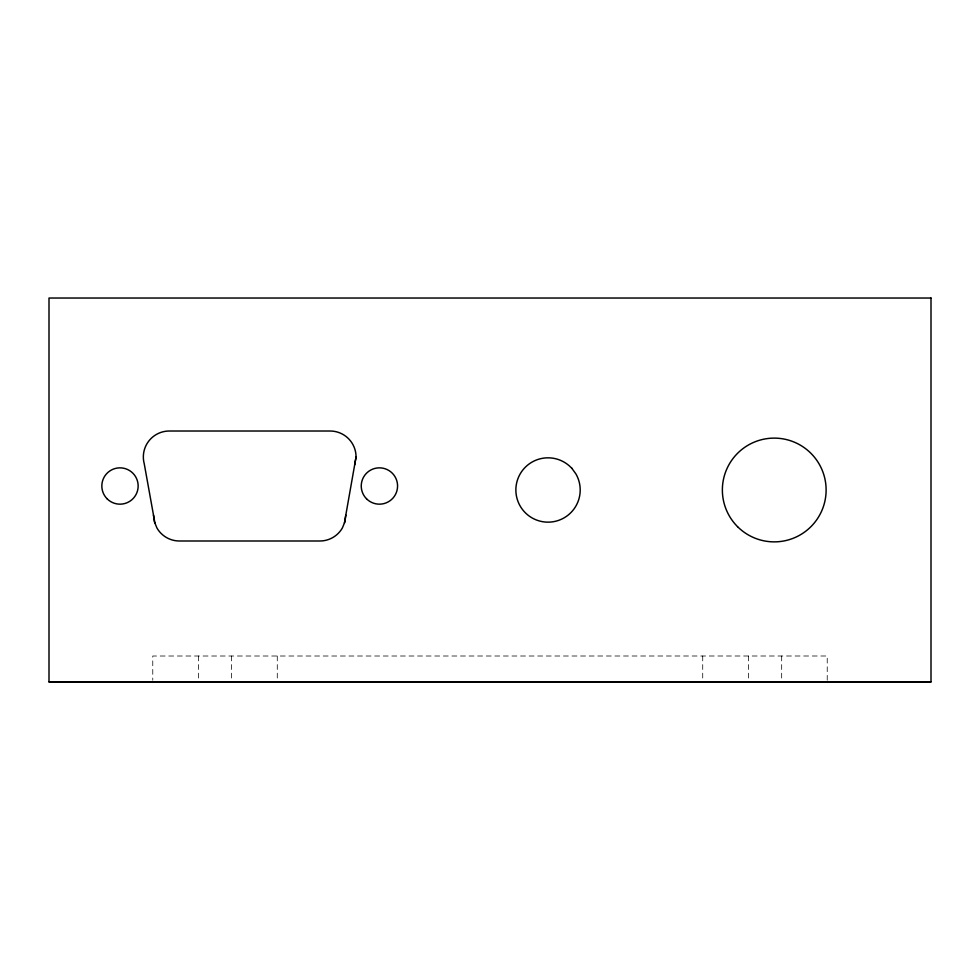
<?xml version="1.0" encoding="UTF-8"?>
<svg xmlns="http://www.w3.org/2000/svg" width="980" height="980" viewBox="0 0 980 980"><rect width="100%" height="100%" fill="white"/><g stroke="black" fill="none" stroke-linecap="round" stroke-linejoin="round"><path stroke-width="0.73" stroke-dasharray="4.9 3.68" d="M827.23 680.267L827.23 656L152.77 656.012L152.77 680.267M781.673 656.012L781.673 681.97M748.463 656.012L748.463 681.97M702.721 656L702.721 680.255M277.279 656L277.279 680.255M231.623 656L231.623 680.365M198.425 656L198.425 681.884"/><path stroke-width="1.47" d="M345.805 515.063L344.923 521.777L342.339 528.036A25.946 25.946 0 0 1 319.872 540.997L179.426 540.997A25.946 25.946 0 0 1 156.959 528.036L154.375 521.777L153.48 515.063M154.95 523.173L144.219 463.663A25.946 25.946 0 0 1 169.283 431.016L330.113 431.016A25.946 25.946 0 0 1 356.059 456.95L354.65 464.924M344.409 523.038L356.059 456.95M49 681.786L931 681.786M931 298.03L49 298.03L49 681.958L931 681.958L931 298.03M571.83 468.281L570.789 467.252A32.169 32.169 0 0 0 517.808 478.987A32.169 32.169 0 0 0 550.846 522.034A32.169 32.169 0 0 0 575.897 473.916L571.83 468.281M366.569 498.845A18.155 18.155 0 0 0 396.949 490.711A18.155 18.155 0 0 0 374.703 468.465A18.155 18.155 0 0 0 366.569 498.845M107.151 498.845A18.155 18.155 0 0 0 137.531 490.711A18.155 18.155 0 0 0 115.297 468.465A18.155 18.155 0 0 0 107.151 498.845M737.56 526.677A51.879 51.879 0 0 0 824.352 503.426A51.879 51.879 0 0 0 760.811 439.885A51.879 51.879 0 0 0 737.56 526.677"/></g></svg>
